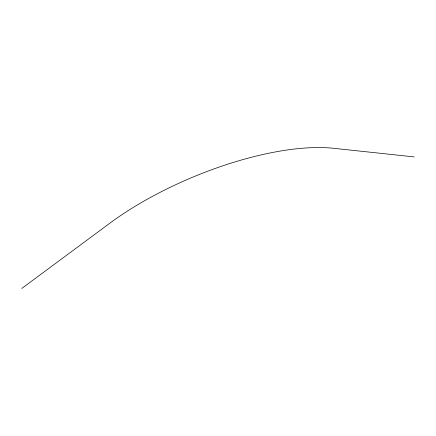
<?xml version="1.0" encoding="UTF-8"?>
<svg xmlns="http://www.w3.org/2000/svg" width="436" height="436" viewBox="0 0 436 436"><rect width="100%" height="100%" fill="white"/><g stroke="black" fill="none" stroke-linecap="round" stroke-linejoin="round"><path stroke-width="0.65" d="M21.8 288.441L109.48 223.461A170.018 62.588 -22.7 0 1 333.704 148.3L414.2 156.911"/></g></svg>
